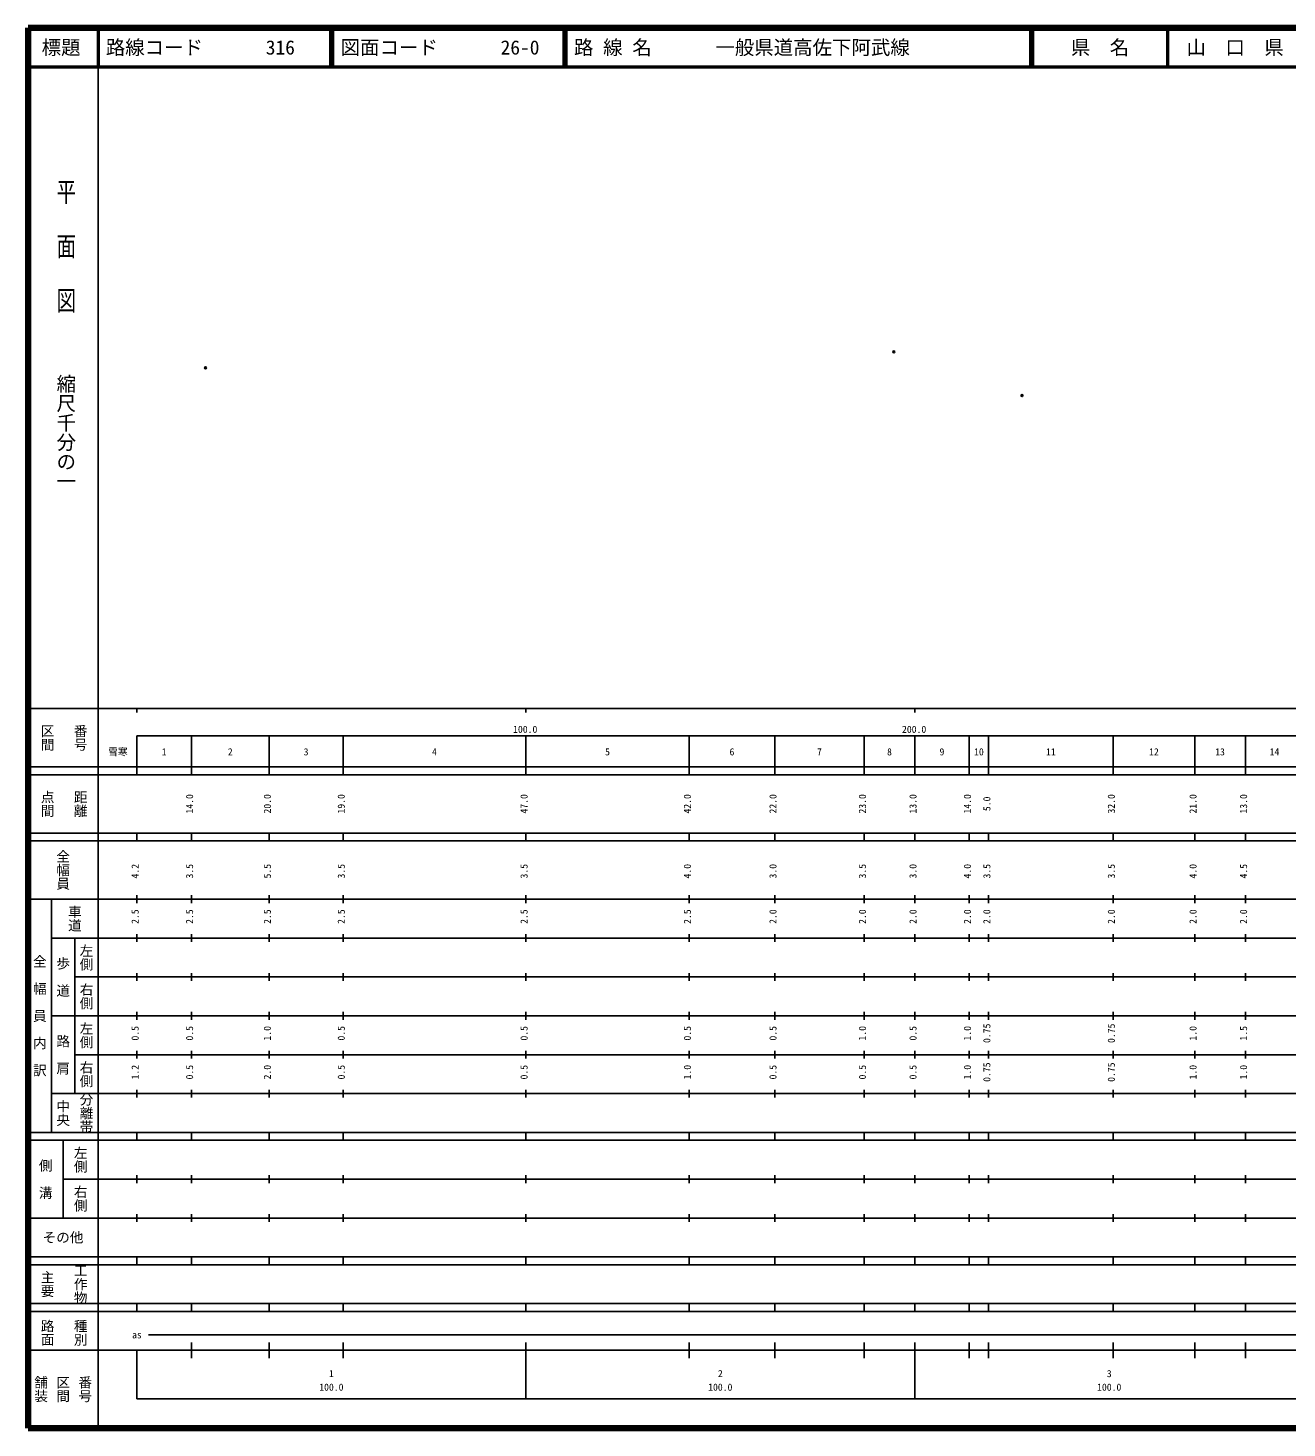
# Model space of a CAD drawing. Units: millimetres on the paper. Extents: x 40 to 680, y 20 to 380.
# Drawn here: x 40 to 363.7, y 20 to 380 of the extents above; entities that cross this region are included whole.
import ezdxf
from ezdxf.enums import TextEntityAlignment as Align

# ---------------------------------------------------------------- set-up
doc = ezdxf.new("R2010")
doc.units = ezdxf.units.MM
doc.header["$PDMODE"] = 32
doc.header["$PDSIZE"] = 0.5
doc.layers.add('M-OTRS', color=6, linetype='Continuous')
doc.layers.add('M-TTL-TXT', color=7, linetype='Continuous')
for name, color, linetype, lineweight in [('M-TTL', 2, 'Continuous', 140), ('M-TTL-BAND', 7, 'Continuous', 25), ('M-TTL-LINE', 7, 'Continuous', 50)]:
    doc.layers.add(name, color=color, linetype=linetype, lineweight=lineweight)
doc.styles.add('@ＭＳ ゴシック', font='')
doc.styles.add('ＭＳ ゴシック', font='')
doc.styles.get('@ＭＳ ゴシック').set_extended_font_data('@MS Gothic')
doc.styles.get('ＭＳ ゴシック').set_extended_font_data('MS Gothic')

msp = doc.modelspace()

# ---------------------------------------------------------------- linework, layer by layer
at = {"layer": 'M-OTRS'}
for p in [(262.609, 296.736), (85.64, 292.645), (295.58, 285.489)]:
    msp.add_point(p, dxfattribs=at)
at = {"layer": 'M-TTL'}
for p, q in [((40, 380), (40, 20)), ((680, 380), (40, 380)), ((40, 20), (680, 20))]:
    msp.add_line(p, q, dxfattribs=at)
at = {"layer": 'M-TTL-BAND'}
for p, q in [((58, 370), (58, 20)), ((40, 205), (579, 205)), ((68, 205), (68, 204)), ((168, 205), (168, 204)), ((268, 205), (268, 204)), ((68, 198), (579, 198)), ((68, 198), (68, 188)), ((82, 188), (82, 198)), ((102, 188), (102, 198)), ((121, 188), (121, 198)), ((168, 188), (168, 198)), ((210, 188), (210, 198)), ((232, 188), (232, 198)), ((255, 188), (255, 198)), ((268, 188), (268, 198)), ((282, 188), (282, 198)), ((287, 188), (287, 198)), ((319, 188), (319, 198)), ((340, 188), (340, 198)), ((353, 188), (353, 198)), ((40, 190), (579, 190)), ((40, 188), (579, 188)), ((40, 173), (579, 173)), ((68, 171), (68, 173)), ((82, 171), (82, 173)), ((102, 171), (102, 173)), ((121, 171), (121, 173)), ((168, 171), (168, 173)), ((210, 171), (210, 173)), ((232, 171), (232, 173)), ((255, 171), (255, 173)), ((268, 171), (268, 173)), ((282, 171), (282, 173)), ((287, 171), (287, 173)), ((319, 171), (319, 173)), ((340, 171), (340, 173)), ((353, 171), (353, 173)), ((40, 171), (579, 171)), ((40, 156), (579, 156)), ((46, 96), (46, 156)), ((68, 155), (68, 157)), ((82, 155), (82, 157)), ((102, 155), (102, 157)), ((121, 155), (121, 157)), ((168, 155), (168, 157)), ((210, 155), (210, 157)), ((232, 155), (232, 157)), ((255, 155), (255, 157)), ((268, 155), (268, 157)), ((282, 155), (282, 157)), ((287, 155), (287, 157)), ((319, 155), (319, 157)), ((340, 155), (340, 157)), ((353, 155), (353, 157)), ((46, 146), (579, 146)), ((52, 146), (52, 106)), ((68, 145), (68, 147)), ((82, 145), (82, 147)), ((102, 145), (102, 147)), ((121, 145), (121, 147)), ((168, 145), (168, 147)), ((210, 145), (210, 147)), ((232, 145), (232, 147)), ((255, 145), (255, 147)), ((268, 145), (268, 147)), ((282, 145), (282, 147)), ((287, 145), (287, 147)), ((319, 145), (319, 147)), ((340, 145), (340, 147)), ((353, 145), (353, 147)), ((68, 135), (68, 137)), ((82, 135), (82, 137)), ((102, 135), (102, 137)), ((121, 135), (121, 137)), ((168, 135), (168, 137)), ((210, 135), (210, 137)), ((232, 135), (232, 137)), ((255, 135), (255, 137)), ((268, 135), (268, 137)), ((282, 135), (282, 137)), ((287, 135), (287, 137)), ((319, 135), (319, 137)), ((340, 135), (340, 137)), ((353, 135), (353, 137)), ((52, 136), (579, 136)), ((46, 126), (579, 126)), ((68, 125), (68, 127)), ((82, 125), (82, 127)), ((102, 125), (102, 127)), ((121, 125), (121, 127)), ((168, 125), (168, 127)), ((210, 125), (210, 127)), ((232, 125), (232, 127)), ((255, 125), (255, 127)), ((268, 125), (268, 127)), ((282, 125), (282, 127)), ((287, 125), (287, 127)), ((319, 125), (319, 127)), ((340, 125), (340, 127)), ((353, 125), (353, 127)), ((52, 116), (579, 116)), ((68, 115), (68, 117)), ((82, 115), (82, 117)), ((102, 115), (102, 117)), ((121, 115), (121, 117)), ((168, 115), (168, 117)), ((210, 115), (210, 117)), ((232, 115), (232, 117)), ((255, 115), (255, 117)), ((268, 115), (268, 117)), ((282, 115), (282, 117)), ((287, 115), (287, 117)), ((319, 115), (319, 117)), ((340, 115), (340, 117)), ((353, 115), (353, 117)), ((46, 106), (579, 106)), ((68, 105), (68, 107)), ((82, 105), (82, 107)), ((102, 105), (102, 107)), ((121, 105), (121, 107)), ((168, 105), (168, 107)), ((210, 105), (210, 107)), ((232, 105), (232, 107)), ((255, 105), (255, 107)), ((268, 105), (268, 107)), ((282, 105), (282, 107)), ((287, 105), (287, 107)), ((319, 105), (319, 107)), ((340, 105), (340, 107)), ((353, 105), (353, 107)), ((40, 96), (579, 96)), ((40, 94), (579, 94)), ((49, 94), (49, 74)), ((68, 94), (68, 96)), ((82, 94), (82, 96)), ((102, 94), (102, 96)), ((121, 94), (121, 96)), ((168, 94), (168, 96)), ((210, 94), (210, 96)), ((232, 94), (232, 96)), ((255, 94), (255, 96)), ((268, 94), (268, 96)), ((282, 94), (282, 96)), ((287, 94), (287, 96)), ((319, 94), (319, 96)), ((340, 94), (340, 96)), ((353, 94), (353, 96)), ((49, 84), (579, 84)), ((68, 83), (68, 85)), ((82, 83), (82, 85)), ((102, 83), (102, 85)), ((121, 83), (121, 85)), ((168, 83), (168, 85)), ((210, 83), (210, 85)), ((232, 83), (232, 85)), ((255, 83), (255, 85)), ((268, 83), (268, 85)), ((282, 83), (282, 85)), ((287, 83), (287, 85)), ((319, 83), (319, 85)), ((340, 83), (340, 85)), ((353, 83), (353, 85)), ((40, 74), (579, 74)), ((68, 73), (68, 75)), ((82, 73), (82, 75)), ((102, 73), (102, 75)), ((121, 73), (121, 75)), ((168, 73), (168, 75)), ((210, 73), (210, 75)), ((232, 73), (232, 75)), ((255, 73), (255, 75)), ((268, 73), (268, 75)), ((282, 73), (282, 75)), ((287, 73), (287, 75)), ((319, 73), (319, 75)), ((340, 73), (340, 75)), ((353, 73), (353, 75)), ((40, 64), (579, 64)), ((40, 62), (579, 62)), ((68, 62), (68, 64)), ((82, 62), (82, 64)), ((102, 62), (102, 64)), ((121, 62), (121, 64)), ((168, 62), (168, 64)), ((210, 62), (210, 64)), ((232, 62), (232, 64)), ((255, 62), (255, 64)), ((268, 62), (268, 64)), ((282, 62), (282, 64)), ((287, 62), (287, 64)), ((319, 62), (319, 64)), ((340, 62), (340, 64)), ((353, 62), (353, 64)), ((40, 52), (579, 52)), ((68, 50), (68, 52)), ((82, 50), (82, 52)), ((102, 50), (102, 52)), ((121, 50), (121, 52)), ((168, 50), (168, 52)), ((210, 50), (210, 52)), ((232, 50), (232, 52)), ((255, 50), (255, 52)), ((268, 50), (268, 52)), ((282, 50), (282, 52)), ((287, 50), (287, 52)), ((319, 50), (319, 52)), ((340, 50), (340, 52)), ((353, 50), (353, 52)), ((40, 50), (579, 50)), ((71, 44), (565, 44)), ((40, 40), (579, 40)), ((68, 40), (68, 27.5)), ((82, 38), (82, 42)), ((102, 38), (102, 42)), ((121, 38), (121, 42)), ((168, 27.5), (168, 42)), ((210, 38), (210, 42)), ((232, 38), (232, 42)), ((255, 38), (255, 42)), ((268, 27.5), (268, 42)), ((282, 38), (282, 42)), ((287, 38), (287, 42)), ((319, 38), (319, 42)), ((340, 38), (340, 42)), ((353, 38), (353, 42)), ((68, 27.5), (579, 27.5))]:
    msp.add_line(p, q, dxfattribs=at)
at = {"layer": 'M-TTL-LINE'}
for p, q in [((58, 380), (58, 370)), ((117.75, 380), (117.75, 370)), ((118.25, 380), (118.25, 370)), ((177.75, 380), (177.75, 370)), ((178.25, 380), (178.25, 370)), ((297.75, 380), (297.75, 370)), ((298.25, 380), (298.25, 370)), ((333, 380), (333, 370)), ((40, 370), (680, 370))]:
    msp.add_line(p, q, dxfattribs=at)

# ---------------------------------------------------------------- texts
at = {"layer": 'M-TTL-BAND', "style": '@ＭＳ ゴシック', "width": 1.4}
msp.add_text('平  面  図', height=3.666, rotation=270, dxfattribs=at).set_placement((49.777, 306.475), align=Align.MIDDLE_RIGHT)
at = {"layer": 'M-TTL-BAND', "style": '@ＭＳ ゴシック'}
msp.add_text('縮尺千分の一', height=3.666, rotation=270, dxfattribs=at).set_placement((49.777, 261.03), align=Align.MIDDLE_RIGHT)
for s, p in [('区間', (45, 197.5)), ('番号', (53.5, 197.5)), ('点間', (45, 180.5)), ('距離', (53.5, 180.5)), ('全幅員', (49, 163.5)), ('車道', (52, 151)), ('左側', (55, 141)), ('全\u3000幅\u3000員\u3000内\u3000訳', (43, 126)), ('歩\u3000道', (49, 136)), ('右側', (55, 131)), ('左側', (55, 121)), ('路\u3000肩', (49, 116)), ('右側', (55, 111)), ('分離帯', (55, 101)), ('中央', (49, 101)), ('左側', (53.5, 89)), ('側\u3000溝', (44.5, 84)), ('右側', (53.5, 79)), ('工作物', (53.5, 57)), ('主要', (45, 57)), ('路面', (45, 44.5)), ('種別', (53.5, 44.5)), ('舗装', (43.333, 30)), ('区間', (49, 30)), ('番号', (54.667, 30))]:
    msp.add_text(s, height=2.566, rotation=270, dxfattribs=at).set_placement(p, align=Align.MIDDLE_CENTER)
at = {"layer": 'M-TTL-BAND', "style": 'ＭＳ ゴシック'}
for s, p in [('100.0', (167.844, 198.195)), ('200.0', (267.844, 198.195)), ('雪寒', (63.111, 192.405)), ('1', (75, 192.405)), ('2', (92, 192.405)), ('3', (111.5, 192.405)), ('4', (144.5, 192.405)), ('5', (189, 192.405)), ('6', (221, 192.405)), ('7', (243.5, 192.405)), ('8', (261.5, 192.405)), ('9', (275, 192.405)), ('10', (284.5, 192.405)), ('11', (303, 192.405)), ('12', (329.5, 192.405)), ('13', (346.5, 192.405)), ('14', (360.5, 192.405)), ('as', (68, 42.5)), ('1', (118, 32.523)), ('2', (218, 32.523)), ('3', (318, 32.523)), ('100.0', (118, 29.033)), ('100.0', (218, 29.033)), ('100.0', (318, 29.033))]:
    msp.add_text(s, height=1.833, dxfattribs=at).set_placement(p, align=Align.BOTTOM_CENTER)
for s, p in [('14.0', (83, 180.5)), ('20.0', (103, 180.5)), ('19.0', (122, 180.5)), ('47.0', (169, 180.5)), ('42.0', (211, 180.5)), ('22.0', (233, 180.5)), ('23.0', (256, 180.5)), ('13.0', (269, 180.5)), ('14.0', (283, 180.5)), ('5.0', (288, 180.5)), ('32.0', (320, 180.5)), ('21.0', (341, 180.5)), ('13.0', (354, 180.5)), ('4.2', (69, 163.174)), ('3.5', (83, 163.174)), ('5.5', (103, 163.174)), ('3.5', (122, 163.174)), ('3.5', (169, 163.174)), ('4.0', (211, 163.174)), ('3.0', (233, 163.174)), ('3.5', (256, 163.174)), ('3.0', (269, 163.174)), ('4.0', (283, 163.174)), ('3.5', (288, 163.174)), ('3.5', (320, 163.174)), ('4.0', (341, 163.174)), ('4.5', (354, 163.174)), ('2.5', (69, 151.5)), ('2.5', (83, 151.5)), ('2.5', (103, 151.5)), ('2.5', (122, 151.5)), ('2.5', (169, 151.5)), ('2.5', (211, 151.5)), ('2.0', (233, 151.5)), ('2.0', (256, 151.5)), ('2.0', (269, 151.5)), ('2.0', (283, 151.5)), ('2.0', (288, 151.5)), ('2.0', (320, 151.5)), ('2.0', (341, 151.5)), ('2.0', (354, 151.5)), ('0.5', (69, 121.5)), ('0.5', (83, 121.5)), ('1.0', (103, 121.5)), ('0.5', (122, 121.5)), ('0.5', (169, 121.5)), ('0.5', (211, 121.5)), ('0.5', (233, 121.5)), ('1.0', (256, 121.5)), ('0.5', (269, 121.5)), ('1.0', (283, 121.5)), ('0.75', (288, 121.5)), ('0.75', (320, 121.5)), ('1.0', (341, 121.5)), ('1.5', (354, 121.5)), ('1.2', (69, 111.5)), ('0.5', (83, 111.5)), ('2.0', (103, 111.5)), ('0.5', (122, 111.5)), ('0.5', (169, 111.5)), ('1.0', (211, 111.5)), ('0.5', (233, 111.5)), ('0.5', (256, 111.5)), ('0.5', (269, 111.5)), ('1.0', (283, 111.5)), ('0.75', (288, 111.5)), ('0.75', (320, 111.5)), ('1.0', (341, 111.5)), ('1.0', (354, 111.5))]:
    msp.add_text(s, height=1.833, rotation=90, dxfattribs=at).set_placement(p, align=Align.BOTTOM_CENTER)
msp.add_text('その他', height=2.566, dxfattribs=at).set_placement((49, 69), align=Align.MIDDLE_CENTER)
at = {"layer": 'M-TTL-TXT', "style": 'ＭＳ ゴシック'}
for s, p in [('標題', (48.5, 375)), ('県\u3000名', (315.625, 375)), ('山\u3000口\u3000県', (350.375, 375))]:
    msp.add_text(s, height=3.666, dxfattribs=at).set_placement(p, align=Align.MIDDLE_CENTER)
for s, p in [('路線コード', (60, 375)), ('316', (101.142, 375)), ('図面コード', (120.38, 375)), ('26-0', (161.521, 375)), ('路 線 名', (180.38, 375)), ('一般県道高佐下阿武線', (216.734, 375))]:
    msp.add_text(s, height=3.666, dxfattribs=at).set_placement(p, align=Align.MIDDLE_LEFT)

doc.saveas('drawing.dxf')
